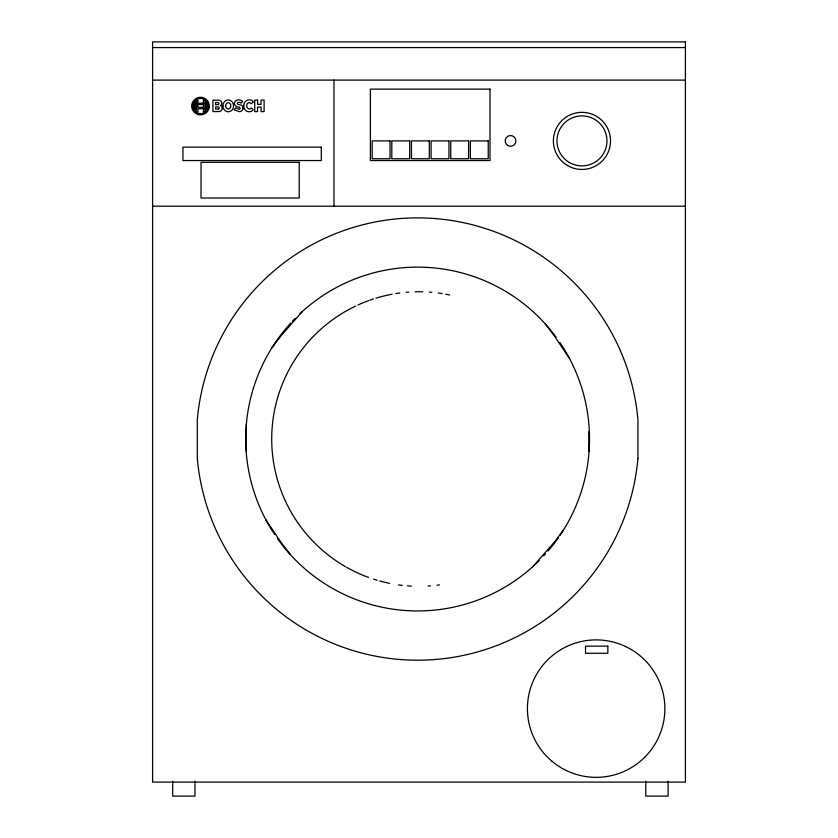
<?xml version="1.0" encoding="UTF-8"?>
<svg xmlns="http://www.w3.org/2000/svg" width="838" height="838" viewBox="0 0 838 838"><rect width="100%" height="100%" fill="white"/><g stroke="black" fill="none" stroke-linecap="round" stroke-linejoin="round"><path stroke-width="1.26" d="M271.879 347.875L280.898 335.912L302.518 311.348M563.356 530.213L554.337 542.176L532.706 566.739M152.589 47.567L685.411 47.567M152.589 80.102L685.411 80.102M203.383 103.189L197.873 103.189L197.873 100.068L197.349 100.298A6.557 6.557 0 0 0 197.108 111.663L197.873 112.03L197.873 108.668L203.383 108.668M203.383 104.467L197.873 104.467L197.873 107.274L203.383 107.274M152.589 206.2L685.411 206.2M545.308 323.95L554.337 335.912L569.442 358.413M289.927 554.138L280.898 542.176L265.793 519.665M668.096 781.267L668.096 796.1L645.773 796.1L645.773 781.267M588.873 431.549L588.873 451.525M333.974 80.102L333.974 206.2M246.362 424.059L246.362 451.525M194.992 781.267L194.992 796.1L172.67 796.1L172.67 781.267M559.91 342.574A171.905 171.905 0 0 1 559.91 535.492M558.433 537.64A171.905 171.905 0 0 1 548.042 551.027M545.444 553.97A171.905 171.905 0 0 1 543.684 555.908M539.18 560.591A171.905 171.905 0 0 1 277.546 538.698M274.602 534.414A171.905 171.905 0 0 1 290.66 323.133M292.441 321.216A171.905 171.905 0 0 1 295.144 318.398M299.795 313.852A171.905 171.905 0 0 1 556.16 337.264M439.51 584.893A147.289 147.289 0 0 1 436.965 585.228M430.554 585.877A147.289 147.289 0 0 1 427.988 586.055M411.301 586.129A147.289 147.289 0 0 1 407.446 585.877M402.313 585.385A147.289 147.289 0 0 1 398.49 584.893M389.649 583.374A147.289 147.289 0 0 1 379.635 580.975M377.163 580.263A147.289 147.289 0 0 1 373.476 579.11M368.626 577.445A147.289 147.289 0 0 1 346.471 567.232M345.361 566.593A147.289 147.289 0 0 1 355.584 306.1M357.92 305.011A147.289 147.289 0 0 1 368.626 300.633M369.83 300.203A147.289 147.289 0 0 1 373.476 298.967M375.927 298.192A147.289 147.289 0 0 1 392.163 294.222M395.955 293.572A147.289 147.289 0 0 1 399.768 293.017M406.168 292.315A147.289 147.289 0 0 1 408.735 292.116M415.156 291.802A147.289 147.289 0 0 1 422.844 291.802M429.266 292.116A147.289 147.289 0 0 1 431.832 292.315M438.232 293.017A147.289 147.289 0 0 1 442.045 293.572M445.837 294.222A147.289 147.289 0 0 1 449.608 294.966M222.981 105.86L222.95 106.353A5.657 5.657 0 0 0 227.821 111.758L228.816 111.747A5.594 5.594 0 0 0 233.509 106.311L233.509 105.379A5.625 5.625 0 0 0 228.711 99.973L227.737 99.973A5.636 5.636 0 0 0 222.95 105.399L222.981 105.86M243.806 105.902L243.774 106.384A5.583 5.583 0 0 0 247.577 111.538L249.158 111.789A5.489 5.489 0 0 0 253.296 109.705L251.159 107.882A2.158 2.158 0 0 1 249.336 109.034L248.687 108.888A3.373 3.373 0 0 1 248.415 102.77L248.938 102.624A2.43 2.43 0 0 1 251.096 103.744L253.348 101.922A4.703 4.703 0 0 0 249.934 99.89L248.603 99.921A5.562 5.562 0 0 0 243.774 105.19L243.806 105.902M225.715 105.86L225.694 106.122A3.027 3.027 0 0 0 227.737 108.93L228.481 109.013A2.912 2.912 0 0 0 230.764 106.049L230.764 105.609A2.902 2.902 0 0 0 228.439 102.707L227.978 102.718A2.891 2.891 0 0 0 225.694 105.651L225.715 105.86M243.062 107.997L242.915 108.971A3.802 3.802 0 0 1 239.5 111.674L233.949 109.83L235.75 107.83L238.987 109.338A1.089 1.089 0 0 0 239.301 107.212L238.348 107.107A5.981 5.981 0 0 1 235.541 105.798L234.839 104.96A3.174 3.174 0 0 1 234.87 101.786L235.373 101.168A4.588 4.588 0 0 1 238.222 99.869L239.343 99.9A6.285 6.285 0 0 1 242.339 101.178L242.737 101.555L240.873 103.137A3.184 3.184 0 0 0 238.851 102.309L238.285 102.341A1.048 1.048 0 0 0 238.212 104.425L240.977 105.085A3.122 3.122 0 0 1 243.062 107.997M222.29 108.249L222.217 108.867A3.478 3.478 0 0 1 219.273 111.559L212.915 111.569L212.915 100.141L219.189 100.204A3.446 3.446 0 0 1 221.703 102.571L221.808 103.252A2.629 2.629 0 0 1 220.53 105.546L220.478 105.693A2.734 2.734 0 0 1 222.29 108.249M196.731 102.341L196.406 102.676A5.311 5.311 0 0 0 196.469 109.506L196.731 102.341M204.849 109.432L204.786 102.603A5.311 5.311 0 0 1 204.849 109.432M218.32 104.614L215.576 104.656L215.576 102.508L218.236 102.571A1.173 1.173 0 0 1 218.32 104.614M218.624 109.087L215.659 109.139L215.659 106.908L218.582 106.96A1.226 1.226 0 0 1 218.624 109.087M203.906 111.8L203.383 112.03L203.383 100.068L204.147 100.434A6.557 6.557 0 0 1 203.906 111.8M685.411 41.9L152.589 41.9L152.589 782.105L685.411 782.105L685.411 41.9M490.01 89.121L370.396 89.121L370.396 160.54L490.01 160.54L490.01 89.121M257.601 100.099L254.71 100.099L254.71 111.622L257.549 111.622L257.549 107.096L261.089 107.096L261.089 111.622L264.106 111.622L264.106 100.099L261.058 100.099L261.058 104.362L257.601 104.362L257.601 100.099M390.037 140.899L372.177 140.899L372.177 158.749L390.037 158.749L390.037 140.899M409.667 140.899L391.817 140.899L391.817 158.749L409.667 158.749L409.667 140.899M429.307 140.899L411.458 140.899L411.458 158.749L429.307 158.749L429.307 140.899M448.948 140.899L431.099 140.899L431.099 158.749L448.948 158.749L448.948 140.899M468.589 140.899L450.729 140.899L450.729 158.749L468.589 158.749L468.589 140.899M488.229 140.899L470.369 140.899L470.369 158.749L488.229 158.749L488.229 140.899M321.3 147.142L182.935 147.142L182.935 160.54L321.3 160.54L321.3 147.142M299.218 162.321L201.026 162.321L201.026 198.03L299.218 198.03L299.218 162.321M607.843 646.14L585.521 646.14L585.521 653.273L607.843 653.273L607.843 646.14M637.938 458.313L637.938 419.765A221.159 221.159 0 0 0 417.617 217.88A221.159 221.159 0 0 0 197.297 419.775L197.297 458.313A221.159 221.159 0 0 0 417.617 660.197A221.159 221.159 0 0 0 637.938 458.313M209.311 106.824L209.311 105.284A8.841 8.841 0 0 0 191.703 105.284L191.703 106.824A8.841 8.841 0 0 0 209.311 106.824M208.138 106.719L208.138 105.389A7.657 7.657 0 0 0 200.512 98.392A7.657 7.657 0 0 0 192.887 105.389L192.887 106.719A7.657 7.657 0 0 0 208.138 106.719M551.97 761.271A68.737 68.737 0 0 0 663.832 720.554A68.737 68.737 0 0 0 572.637 644.034A68.737 68.737 0 0 0 551.97 761.271M507.859 145.54A5.353 5.353 0 0 0 515.894 140.899A5.353 5.353 0 0 0 507.859 136.259A5.353 5.353 0 0 0 507.859 145.54M567.672 165.631A28.565 28.565 0 0 0 610.514 140.899A28.565 28.565 0 0 0 567.672 116.157A28.565 28.565 0 0 0 567.672 165.631M569.452 162.541A24.993 24.993 0 0 0 606.942 140.899A24.993 24.993 0 0 0 569.452 119.247A24.993 24.993 0 0 0 569.452 162.541"/></g></svg>
